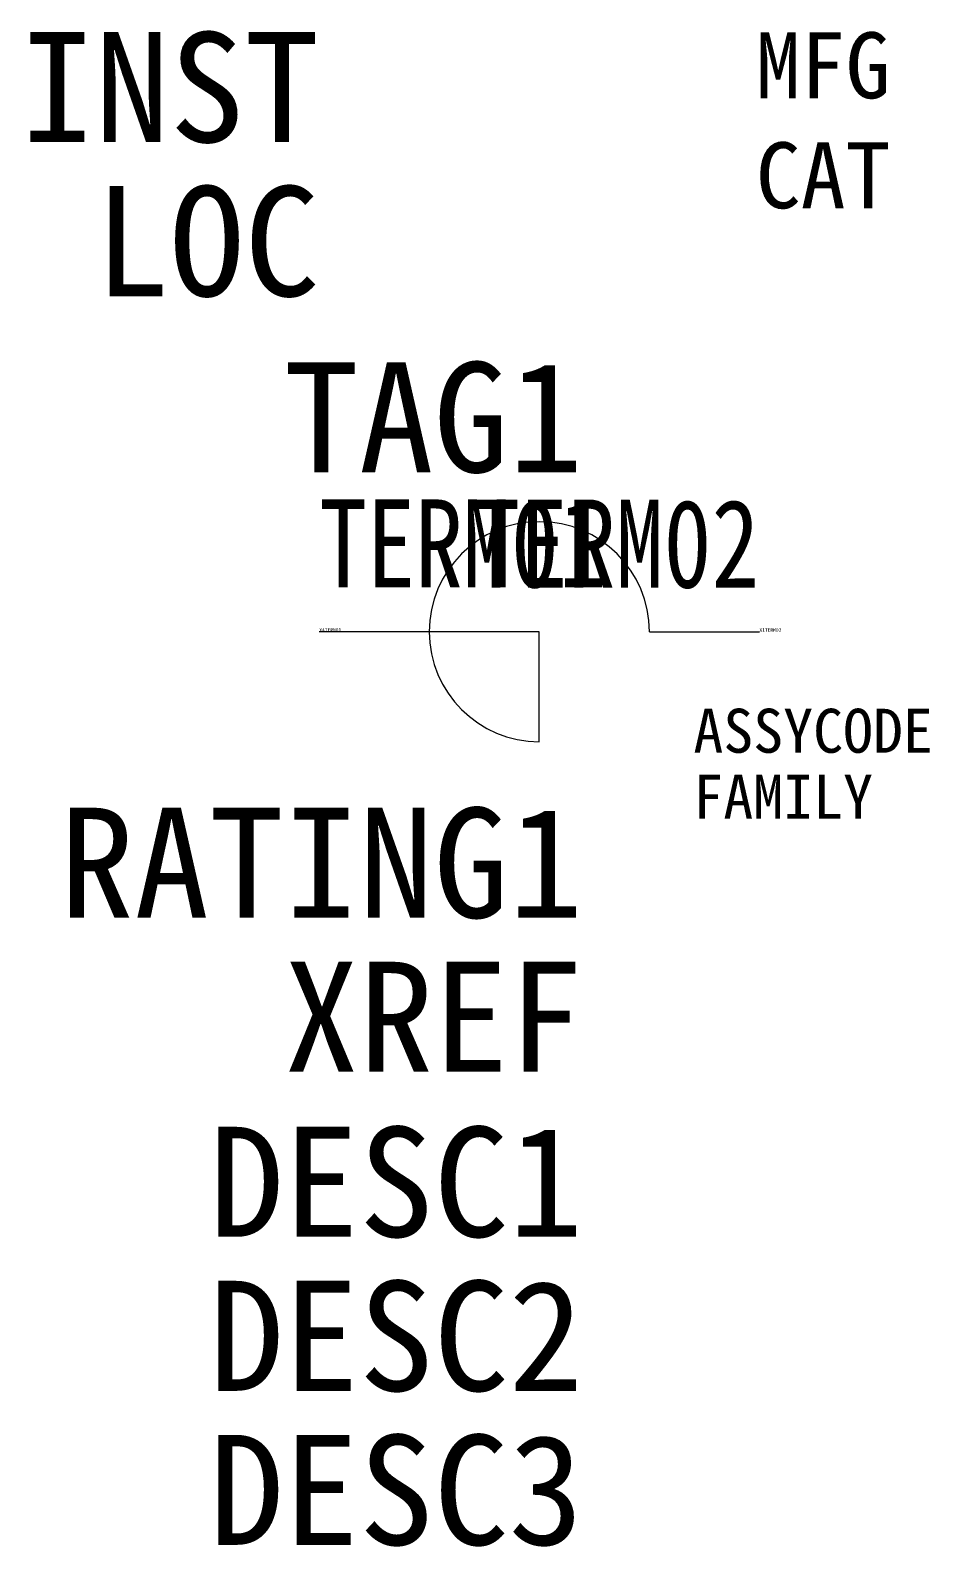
# Model space of a CAD drawing. Header units: millimetres. Extents: x -11.6 to 8.9, y -20.8 to 13.7.
import ezdxf
from ezdxf.enums import TextEntityAlignment as Align

# ---------------------------------------------------------------- set-up
doc = ezdxf.new("R2010")
doc.units = ezdxf.units.MM
doc.header["$LTSCALE"] = 12
doc.styles.add('WD_IEC', font='simhei.ttf')

msp = doc.modelspace()

# ---------------------------------------------------------------- linework, layer by layer
for p, q in [((0, 0), (-5, 0)), ((0, -2.5), (0, 0)), ((2.5, 0), (5, 0))]:
    msp.add_line(p, q)
msp.add_arc((0, 0), 2.5, 0, 270)

# ---------------------------------------------------------------- texts
at = {"style": 'WD_IEC'}
for tag, text, p in [('INST', '', (-5, 11.125)), ('LOC', '', (-5, 7.625)), ('TAG1', 'L', (1, 3.625)), ('RATING1', '', (1, -6.5)), ('XREF', '', (1, -10)), ('DESC1', '', (1, -13.75)), ('DESC2', '', (1, -17.25)), ('DESC3', '', (1, -20.75))]:
    msp.add_attdef(tag, text=text, height=2.5, dxfattribs=at).set_placement(p, align=Align.RIGHT)
for tag, p, height, flags in [('MFG', (4.917, 12.122), 1.5, 9), ('CAT', (4.917, 9.622), 1.5, 9), ('X4TERM01', (-5, 0), 0.08, 1), ('X1TERM02', (5, 0), 0.08, 1), ('ASSYCODE', (3.5, -2.75), 1, 1), ('FAMILY', (3.5, -4.25), 1, 1)]:
    msp.add_attdef(tag, p, '', height=height, dxfattribs=dict(at, flags=flags))
at = {"style": 'WD_IEC', "width": 0.8}
msp.add_attdef('TERM01', (-5, 1.007), '', height=2, dxfattribs=at)
msp.add_attdef('TERM02', text='', height=2, dxfattribs=at).set_placement((5, 1.003), align=Align.RIGHT)

doc.saveas('drawing.dxf')
